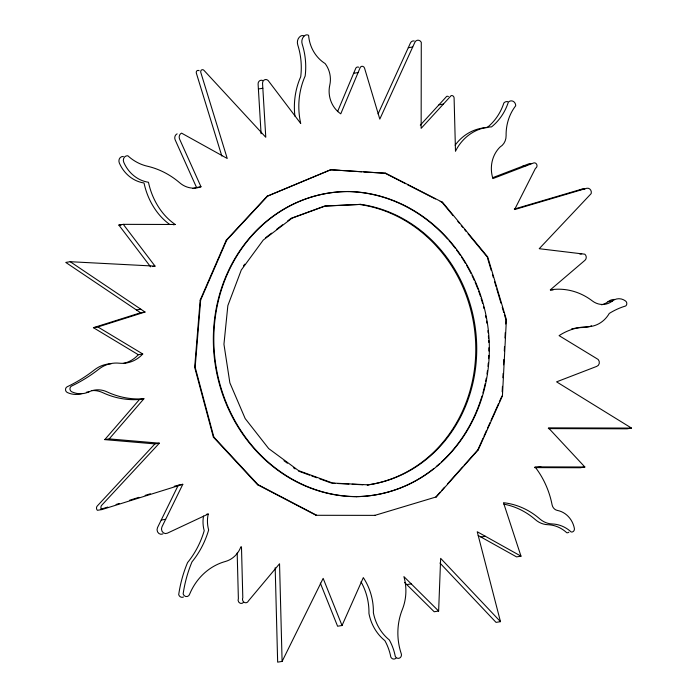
<?xml version="1.0" encoding="UTF-8"?>
<svg xmlns="http://www.w3.org/2000/svg" width="697" height="697" viewBox="0 0 697 697"><rect width="100%" height="100%" fill="white"/><g stroke="black" fill="none" stroke-linecap="round" stroke-linejoin="round"><path stroke-width="1.05" d="M404.6 582.431L434.187 611.757L438.631 611.034L440.652 558.349L500.481 621.654L496.037 622.377L439.955 563.037M502.171 391.714L502.45 386.338M502.894 377.739L503.121 373.435M503.565 364.836L503.844 359.46M504.297 350.861L504.515 346.566M504.968 337.967L505.247 332.591M505.691 323.992L505.917 319.688L504.384 314.556M506.388 319.609L502.424 395.94L478.281 449.818L436.339 496.891L374.594 515.449L375.073 515.371L316.081 515.292L257.541 484.72L213.369 437.15L194.681 367.302L200.17 300.146L226.246 240.195L267.151 196.205L330.57 169.754L385.746 173.265L442.595 202.33L487.708 256.932L506.388 319.609L505.917 319.688M316.081 515.292L316.56 515.214L258.021 484.642L213.84 437.071L195.16 367.232L200.649 300.067L226.725 240.117L267.622 196.127L331.04 169.676M337.566 111.616L355.514 68.872A2.649 2.396 80.7 0 1 358.763 67.234M320.324 583.101L337.592 626.228L342.035 625.505L363.311 577.604A56.379 51.116 80.7 0 1 373.383 612.698A43.519 39.459 80.7 0 0 389.327 639.942A50.759 46.019 80.7 0 1 395.269 656.356A3.616 3.285 80.7 0 0 399.712 657.994A3.616 3.285 80.7 0 0 401.071 653.159A59.341 53.808 80.7 0 1 402.326 609.544A47.422 42.996 80.7 0 0 403.92 576.628L438.631 611.034M464.063 465.317L477.802 449.896L483.073 438.134M483.945 436.183L486.584 430.302M487.456 428.341L490.096 422.46M490.976 420.509L498.433 403.851M499.313 401.89L501.945 396.018M378.07 113.916L410.428 43.022A3.999 3.624 80.7 0 1 414.236 40.975M162.863 533.928A4.478 4.06 80.7 0 1 157.505 527.638L178.371 485.025L182.806 484.302L161.939 526.915A4.478 4.06 80.7 0 0 167.306 533.205L208.237 514.029A29.753 26.974 80.7 0 0 208.656 529.99A92.413 83.788 80.7 0 1 191.997 561.86A126.288 114.508 80.7 0 0 183.145 593.94A3.79 3.433 80.7 0 0 189.723 593.957A61.571 55.821 80.7 0 1 225.419 561.468A26.059 23.628 80.7 0 0 240.892 546.788L241.476 546.84L242.809 597.765A3.415 3.102 80.7 0 0 244.246 602.374A3.415 3.102 80.7 0 0 248.402 600.945L279.541 563.76L282.102 661.427L277.659 662.15L275.184 567.741M282.102 661.427L323.155 578.362L342.035 625.505M243.471 265.888L244.725 264.172M104.768 439.624L139.496 399.468L143.93 398.745L109.202 438.901L104.768 439.624L154.934 443.902L159.369 443.179L101.701 505.273A2.988 2.71 80.7 0 0 101.814 509.585L97.38 510.309A2.988 2.71 80.7 0 1 97.266 505.996L154.934 443.902M440.199 492.099L435.86 496.97L436.339 496.891M441.645 490.479L444.538 487.229M447.43 483.979L462.616 466.938M420.291 125.172L446.681 96.378A2.466 2.239 80.7 0 1 448.389 96.543M265.67 237.668L271.595 233.164M276.665 229.296L282.59 224.791M287.669 220.923L291.05 218.344L324.436 206.129L360.837 204.378A141.744 128.527 80.7 0 1 476.678 344.91A141.744 128.527 80.7 0 1 368.182 484.842L367.223 484.999A141.744 128.527 80.7 0 0 475.729 345.067A141.744 128.527 80.7 0 0 359.879 204.535M492.509 177.752L528.936 163.795A2.823 2.561 80.7 0 1 530.896 163.786M93.415 327.686L97.859 326.954L142.763 353.989L138.32 354.712L93.415 327.686L140.594 312.761L145.037 312.038L70.197 261.706L65.762 262.429L140.594 312.761M97.859 326.954L145.037 312.038M100.49 509.341L107.765 507.067M116.068 504.48L119.187 503.504M129.564 500.263L138.912 497.344M145.142 495.401L150.334 493.781M174.215 486.323L177.334 485.347M101.814 509.585L182.806 484.302M514.299 209.065L582.143 189.035A4.077 3.694 80.7 0 1 584.757 189.331M408.285 47.718L412.72 46.987M353.649 73.298L358.084 72.575M258.395 88.989L262.839 88.266M438.944 104.82L443.379 104.097M192.964 188.521A24.264 21.999 80.7 0 0 196.545 187.484L200.98 186.761L179.608 139.147A4.504 4.086 80.7 0 1 181.551 133.127L227.231 158.472L200.771 72.349A2.1 1.899 80.7 0 1 203.933 70.319L265.775 137.265L262.542 83.326A3.72 3.372 80.7 0 1 268.118 80.46L300.721 123.474A70.815 64.211 80.7 0 1 305.164 76.008A68.149 61.789 80.7 0 0 302.202 44.164A7.51 6.813 80.7 0 1 305.147 35.338A3.912 3.546 80.7 0 1 308.605 35.347A34.859 31.609 80.7 0 0 325.116 63.558A24.212 21.955 80.7 0 1 329.777 85.147A25.78 23.376 80.7 0 0 340.763 113.838L359.948 68.14A2.649 2.396 80.7 0 1 364.557 68.158L379.804 119.117L414.863 42.29A3.999 3.624 80.7 0 1 421.284 42.308L421.145 128.361L451.116 95.655A2.466 2.239 80.7 0 1 454.096 98.016L455.489 151.214A48.807 44.251 80.7 0 1 491.559 126.88A54.505 49.417 80.7 0 0 508.296 102.285A4.67 4.234 80.7 0 1 513.018 101.248A4.67 4.234 80.7 0 1 515.693 105.778A45.95 41.663 80.7 0 0 506.109 135.575A13.069 11.849 80.7 0 1 500.141 146.945A29.866 27.078 80.7 0 0 492.91 178.571L533.371 163.072A2.823 2.561 80.7 0 1 536.777 164.579A2.823 2.561 80.7 0 1 535.505 168.265L514.604 209.562L586.578 188.312A4.077 3.694 80.7 0 1 591.178 193.592L539.217 248.707L584.792 254.187A3.851 3.485 80.7 0 1 584.957 260.295L550.316 289.865A63.296 57.389 80.7 0 1 592.354 300.938A19.089 17.312 80.7 0 0 612.436 300.991A12.511 11.344 80.7 0 1 625.592 301.026A3.032 2.753 80.7 0 1 625.723 305.966A79.963 72.505 80.7 0 0 609.274 313.432A29.91 27.113 80.7 0 1 587.493 326.771A64.481 58.47 80.7 0 0 559.09 335.64L596.484 358.424A4.147 3.764 80.7 0 1 596.693 366.404L556.581 381.851L631.508 428.089L627.073 428.812L548.295 428.603M363.817 171.932L385.746 173.265M267.151 196.205L267.622 196.127M150.604 266.855L118.856 225.07L123.291 224.347L175.226 224.486A59.393 53.852 80.7 0 1 161.477 211.252A68.149 61.789 80.7 0 1 148.47 182.265A34.075 30.895 80.7 0 1 123.735 162.209A4.644 4.208 80.7 0 1 127.812 155.745A47.44 43.014 80.7 0 0 147.337 166.208A83.71 75.895 80.7 0 1 179.721 182.806A24.264 21.999 80.7 0 0 200.98 186.761M348.378 191.579L348.848 191.501A152.931 138.659 80.7 0 1 489.303 344.414A152.931 138.659 80.7 0 1 356.838 496.595L356.367 496.673A152.904 138.642 80.7 0 1 213.395 343.752A152.904 138.642 80.7 0 1 348.378 191.579A152.931 138.659 80.7 0 1 447.631 239.054M522.785 166.156L527.22 165.424M173.448 224.774L175.226 224.486M440.19 201.424L442.595 202.33M226.246 240.195L226.725 240.117M579.486 189.819L583.929 189.096M152.382 266.559L155.039 266.132L123.291 224.347M136.403 309.938L140.846 309.215M200.17 300.146L200.649 300.067M579.913 254.109L581.69 253.821M194.681 367.302L195.16 367.232M601.581 304.807A19.089 17.312 80.7 0 0 608.002 301.714L612.436 300.991M86.358 392.254L89.024 391.819A25.109 22.766 80.7 0 1 107.024 391.862A86.611 78.526 80.7 0 0 143.93 398.745M213.369 437.15L213.84 437.071M257.541 484.72L258.021 484.642M477.802 449.896L478.281 449.818M161.225 520.04L165.659 519.317M206.46 514.316L208.237 514.029M536.455 467.609L540.898 466.885M631.508 428.089L548.417 427.862L584.861 467.007L580.427 467.731L534.494 467.609M480.921 537.004L485.365 536.281M584.861 467.007L535.008 466.868A83.64 75.834 80.7 0 1 552.085 504.811A6.996 6.343 80.7 0 0 557.4 510.431A22.33 20.248 80.7 0 1 574.372 528.378A3.119 2.823 80.7 0 1 571.192 532.003A32.986 29.91 80.7 0 0 552.268 523.97A22.574 20.466 80.7 0 1 539.8 518.917A73.699 66.825 80.7 0 0 503.495 502.72L520.99 556.162L516.555 556.886L478.212 535.496M406.795 584.6L411.23 583.877M360.837 204.378L325.386 205.972L291.999 218.196L263.239 240.09L241.293 270L227.849 305.626L223.946 344.231L229.871 382.862L245.178 418.557L268.693 448.589L298.612 470.649L332.643 483.047L368.182 484.842M118.856 225.07L121.017 225.079M331.694 483.204L334.926 483.369M338.15 483.535L348.918 484.075M352.151 484.232L362.919 484.781M70.197 261.706L155.039 266.132M330.57 169.754L340.223 170.382M342.366 170.521L361.673 171.793M109.202 438.901L159.369 443.179M298.664 471.172L309.668 475.18M311.672 475.912L316.682 477.733M319.679 478.83L330.692 482.838M385.267 173.344L405.506 183.686M407.431 184.67L435.372 198.959M520.99 556.162L477.236 531.75L500.481 621.654M283.984 460.726L287.408 463.244M293.385 467.652L295.101 468.915M442.116 202.409L453.059 215.643M457.842 221.437L459.21 223.092M461.257 225.575L462.625 227.231M464.672 229.714L466.04 231.36M468.096 233.843L487.229 257.01M196.545 187.484L175.174 139.87A4.504 4.086 80.7 0 1 177.116 133.85M221.838 156.084L196.327 73.072A2.1 1.899 80.7 0 1 199.159 70.737M487.534 258.038L491.211 270.366M492.439 274.479L493.354 277.563M494.582 281.675L496.116 286.807M496.726 288.863L501.012 303.247M502.241 307.36L503.774 312.5M261.079 133.728L258.099 84.058A3.72 3.372 80.7 0 1 262.534 80.443M237.18 552.982L238.374 598.488A3.415 3.102 80.7 0 0 243.514 602.391M142.763 353.989A33.238 30.137 80.7 0 1 119.187 363.189A33.726 30.581 80.7 0 0 98.93 369.105A169.667 153.845 80.7 0 1 71.564 386.068A3.11 2.823 80.7 0 0 71.713 391.766A24.142 21.895 80.7 0 0 89.024 391.819M294.909 116.155A70.815 64.211 80.7 0 1 300.721 76.731A68.149 61.789 80.7 0 0 297.758 44.896A7.51 6.813 80.7 0 1 300.703 36.061A3.912 3.546 80.7 0 1 303.892 35.922M455.115 145.22A48.807 44.251 80.7 0 1 487.116 127.603A54.505 49.417 80.7 0 0 503.853 103.008A4.67 4.234 80.7 0 1 507.756 101.684M550.421 290.065A63.296 57.389 80.7 0 1 553.165 289.935M608.002 301.714A12.511 11.344 80.7 0 1 614.519 299.431M589.514 326.501A29.91 27.113 80.7 0 1 583.049 327.494A64.481 58.47 80.7 0 0 573.927 328.461M591.587 325.787A29.91 27.113 80.7 0 1 590.211 326.283M571.488 329.001A64.481 58.47 80.7 0 1 573.117 328.635M568.891 532.177A3.119 2.823 80.7 0 1 566.757 532.726A32.986 29.91 80.7 0 0 547.825 524.702A22.574 20.466 80.7 0 1 535.357 519.64A73.699 66.825 80.7 0 0 503.948 504.166M395.974 658.195A3.616 3.285 80.7 0 1 390.825 657.079A50.759 46.019 80.7 0 0 384.883 640.665A43.519 39.459 80.7 0 1 368.948 613.43A56.379 51.116 80.7 0 0 361.002 581.803M183.468 596.998A3.79 3.433 80.7 0 1 178.702 594.663A126.288 114.508 80.7 0 1 187.563 562.584A92.413 83.788 80.7 0 0 204.212 530.713A29.753 26.974 80.7 0 1 203.533 516.059M139.496 399.468A86.611 78.526 80.7 0 1 102.59 392.585A25.109 22.766 80.7 0 0 91.995 390.59M81.819 393.613A24.142 21.895 80.7 0 1 67.278 392.489A3.11 2.823 80.7 0 1 67.13 386.791A169.667 153.845 80.7 0 0 94.496 369.837A33.726 30.581 80.7 0 1 111.154 363.773M138.32 354.712A33.238 30.137 80.7 0 1 123.378 363.433M169.502 224.303A59.393 53.852 80.7 0 1 157.043 211.975A68.149 61.789 80.7 0 1 144.035 182.989A34.075 30.895 80.7 0 1 119.3 162.941A4.644 4.208 80.7 0 1 123.369 156.468M449.025 240.648A152.931 138.659 80.7 0 1 455.124 248.115M456.422 249.84A152.931 138.659 80.7 0 1 460.194 255.128M461.405 256.932A152.931 138.659 80.7 0 1 465.448 263.344M466.537 265.208A152.931 138.659 80.7 0 1 471.085 273.616M472.026 275.515A152.931 138.659 80.7 0 1 474.274 280.325M475.127 282.285A152.931 138.659 80.7 0 1 477.942 289.22M478.691 291.224A152.931 138.659 80.7 0 1 480.442 296.277M481.096 298.307A152.931 138.659 80.7 0 1 482.62 303.404M483.448 306.462A152.931 138.659 80.7 0 1 483.971 308.518M485.6 315.811A152.931 138.659 80.7 0 1 486.001 317.919M486.567 321.09A152.931 138.659 80.7 0 1 486.907 323.216M487.891 330.674A152.931 138.659 80.7 0 1 488.109 332.809M488.388 336.006A152.931 138.659 80.7 0 1 488.536 338.132M488.658 340.258A152.931 138.659 80.7 0 1 488.754 342.384M488.876 347.759A152.931 138.659 80.7 0 1 488.867 351.035M488.754 355.409A152.931 138.659 80.7 0 1 488.597 358.702M488.275 363.085A152.931 138.659 80.7 0 1 487.961 366.361M487.447 370.708A152.931 138.659 80.7 0 1 486.976 373.949M486.262 378.236A152.931 138.659 80.7 0 1 485.661 381.425M485.217 383.524A152.931 138.659 80.7 0 1 482.899 392.934M481.993 396.044A152.931 138.659 80.7 0 1 473.063 418.984M472.601 419.925A152.931 138.659 80.7 0 1 441.192 462.216M439.572 463.679A152.931 138.659 80.7 0 1 436.278 466.52M433.761 468.584A152.931 138.659 80.7 0 1 356.367 496.673M356.838 496.595A152.904 138.642 80.7 0 1 213.874 343.673A152.904 138.642 80.7 0 1 348.848 191.501"/></g></svg>
